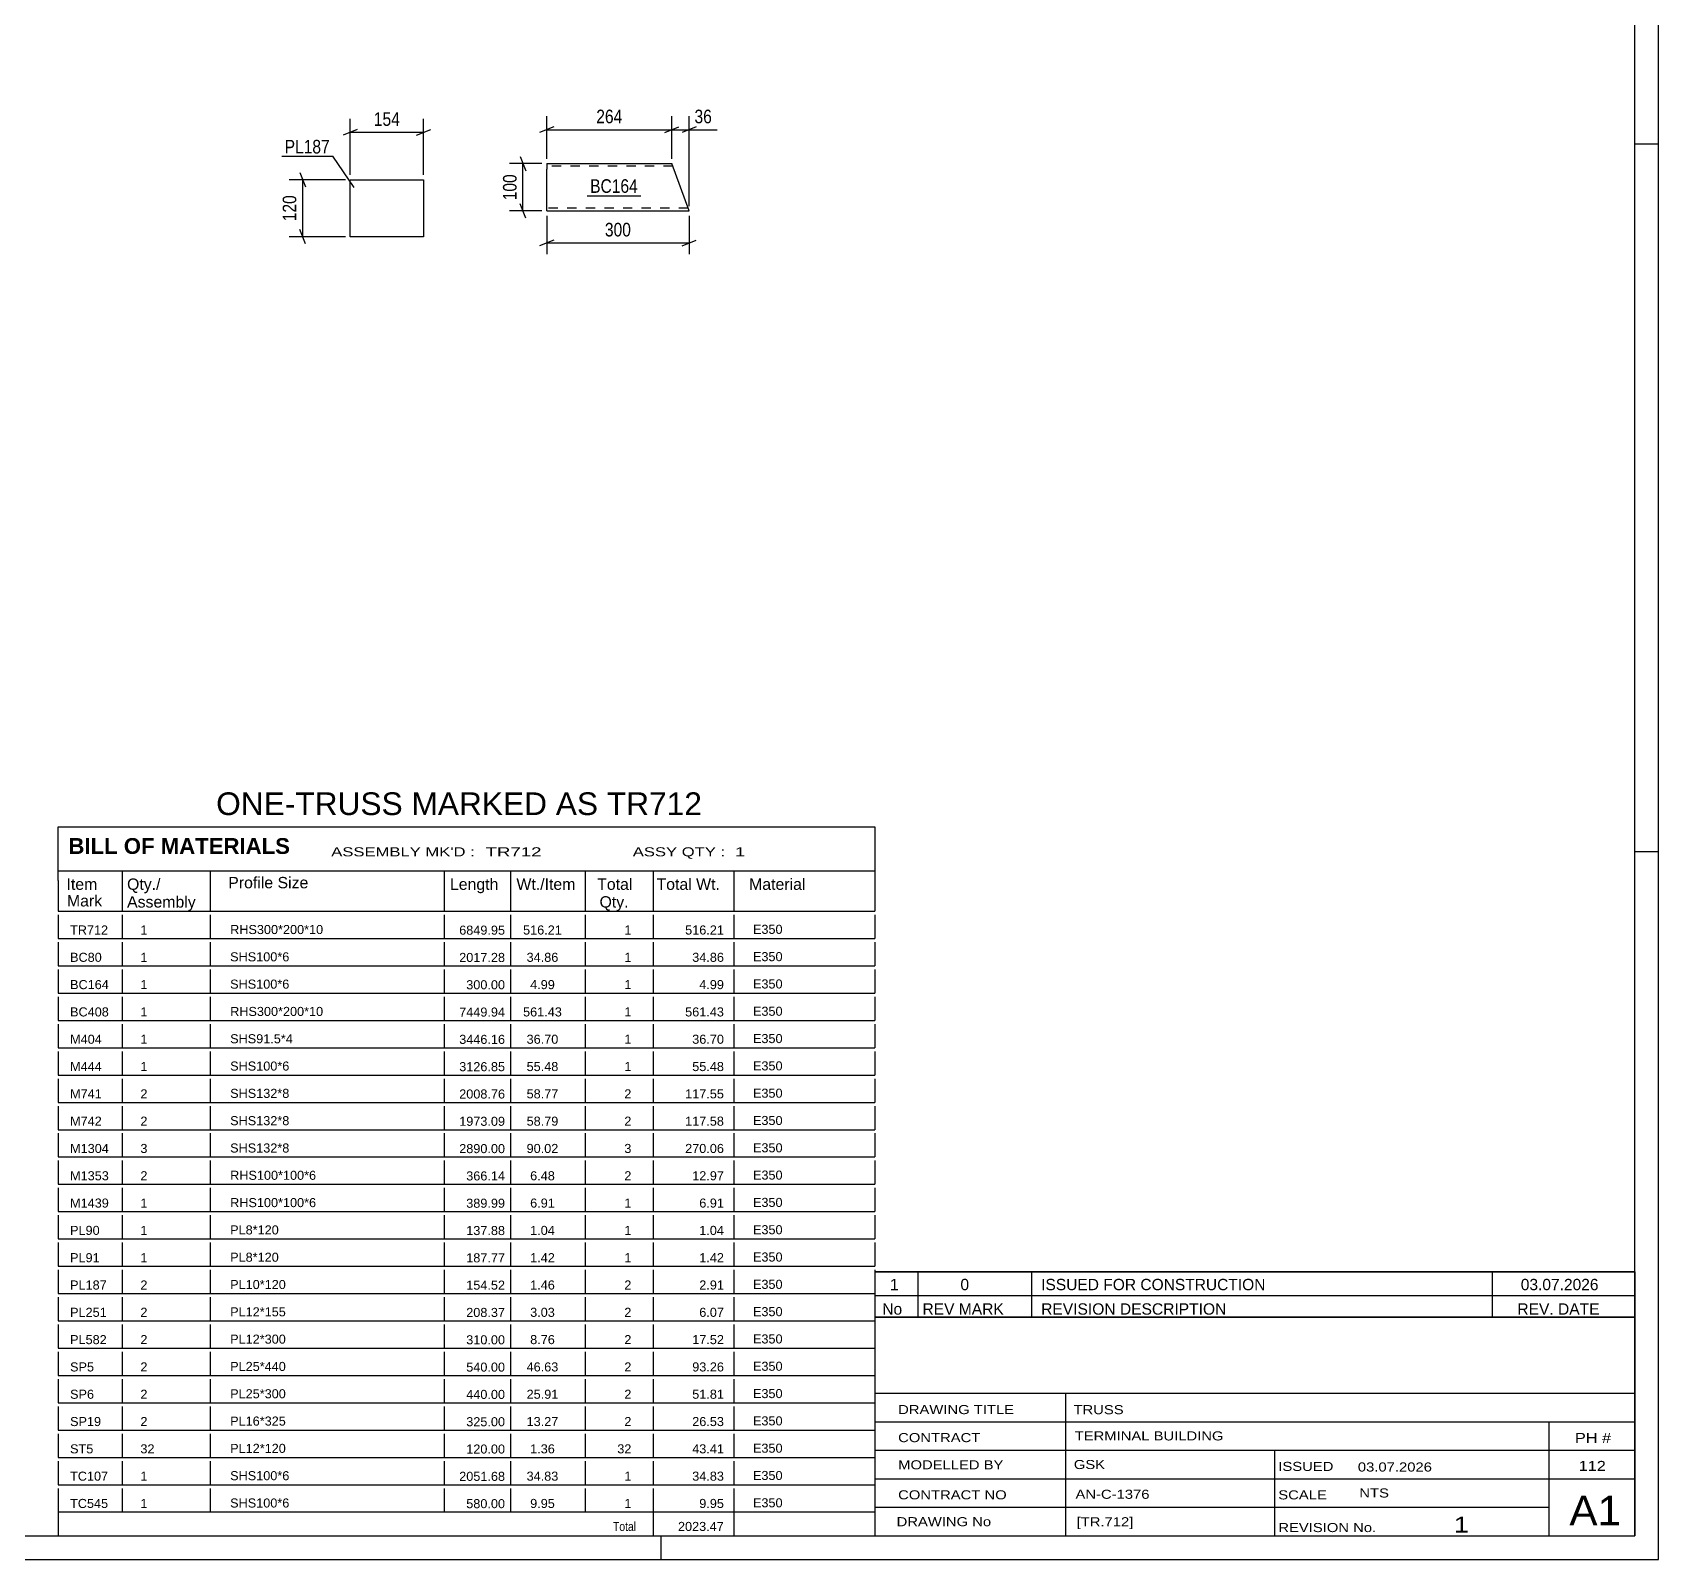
# Model space of a CAD drawing. Header units: millimetres. Extents: x 0 to 841, y 0 to 594.
# Drawn here: x 498.6 to 841, y 0 to 321.5 of the extents above; entities that cross this region are included whole.
import ezdxf

# ---------------------------------------------------------------- set-up
doc = ezdxf.new("R2010")
doc.units = ezdxf.units.MM
doc.linetypes.add('DXK_LINE_DOT2', pattern=[3.9198, 1.9599, -1.9599])
doc.styles.add('Arial', font='ARIAL.TTF', dxfattribs={"height": 0.2})
doc.styles.add('Arial Bold', font='ARIALBD.TTF', dxfattribs={"height": 0.2})
doc.styles.add('Arial Narrow', font='ARIALN.TTF', dxfattribs={"height": 0.2})

# ---------------------------------------------------------------- blocks, each defined once
blk = doc.blocks.new('Unknown-761548639-1132')
at = {"color": 5, "linetype": 'Continuous'}
for p, q in [((841, 0), (841, 594)), ((836, 5), (836, 589)), ((841, 298), (836, 298)), ((841, 149), (836, 149)), ((5, 5), (836, 5)), ((631, 0), (631, 5)), ((0, 0), (841, 0))]:
    blk.add_line(p, q, dxfattribs=at)
blk = doc.blocks.new('Unknown-761548639-24014')
at = {"color": 7, "linetype": 'Continuous'}
for p, q in [((504, 154.25), (676, 154.25)), ((504, 143), (504, 154.25)), ((676, 154.25), (676, 143)), ((504, 145), (676, 145)), ((517.5, 145), (517.5, 136.5)), ((536, 145), (536, 136.5)), ((585.28, 145), (585.28, 136.5)), ((599.28, 145), (599.28, 136.5)), ((615, 145), (615, 136.5)), ((629.28, 145), (629.28, 136.5)), ((646.28, 145), (646.28, 136.5)), ((504, 143), (504, 138)), ((676, 143), (676, 136.5)), ((504, 138), (504, 136.5)), ((504, 136.5), (676, 136.5)), ((504, 135.73), (504, 130.75)), ((517.5, 135.73), (517.5, 130.75)), ((536, 135.73), (536, 130.75)), ((585.28, 135.73), (585.28, 130.75)), ((599.28, 135.73), (599.28, 130.75)), ((615, 135.73), (615, 130.75)), ((629.28, 135.73), (629.28, 130.75)), ((646.28, 135.73), (646.28, 130.75)), ((676, 135.73), (676, 130.75)), ((504, 130.75), (676, 130.75)), ((504, 129.98), (504, 125)), ((517.5, 129.98), (517.5, 125)), ((536, 129.98), (536, 125)), ((585.28, 129.98), (585.28, 125)), ((599.28, 129.98), (599.28, 125)), ((615, 129.98), (615, 125)), ((629.28, 129.98), (629.28, 125)), ((646.28, 129.98), (646.28, 125)), ((676, 129.98), (676, 125)), ((504, 125), (676, 125)), ((504, 124.23), (504, 119.25)), ((517.5, 124.23), (517.5, 119.25)), ((536, 124.23), (536, 119.25)), ((585.28, 124.23), (585.28, 119.25)), ((599.28, 124.23), (599.28, 119.25)), ((615, 124.23), (615, 119.25)), ((629.28, 124.23), (629.28, 119.25)), ((646.28, 124.23), (646.28, 119.25)), ((676, 124.23), (676, 119.25)), ((504, 119.25), (676, 119.25)), ((504, 118.48), (504, 113.5)), ((517.5, 118.48), (517.5, 113.5)), ((536, 118.48), (536, 113.5)), ((585.28, 118.48), (585.28, 113.5)), ((599.28, 118.48), (599.28, 113.5)), ((615, 118.48), (615, 113.5)), ((629.28, 118.48), (629.28, 113.5)), ((646.28, 118.48), (646.28, 113.5)), ((676, 118.48), (676, 113.5)), ((504, 113.5), (676, 113.5)), ((504, 112.73), (504, 107.75)), ((517.5, 112.73), (517.5, 107.75)), ((536, 112.73), (536, 107.75)), ((585.28, 112.73), (585.28, 107.75)), ((599.28, 112.73), (599.28, 107.75)), ((615, 112.73), (615, 107.75)), ((629.28, 112.73), (629.28, 107.75)), ((646.28, 112.73), (646.28, 107.75)), ((676, 112.73), (676, 107.75)), ((504, 107.75), (676, 107.75)), ((504, 106.98), (504, 102)), ((517.5, 106.98), (517.5, 102)), ((536, 106.98), (536, 102)), ((585.28, 106.98), (585.28, 102)), ((599.28, 106.98), (599.28, 102)), ((615, 106.98), (615, 102)), ((629.28, 106.98), (629.28, 102)), ((646.28, 106.98), (646.28, 102)), ((676, 106.98), (676, 102)), ((504, 102), (676, 102)), ((504, 101.23), (504, 96.25)), ((517.5, 101.23), (517.5, 96.25)), ((536, 101.23), (536, 96.25)), ((585.28, 101.23), (585.28, 96.25)), ((599.28, 101.23), (599.28, 96.25)), ((615, 101.23), (615, 96.25)), ((629.28, 101.23), (629.28, 96.25)), ((646.28, 101.23), (646.28, 96.25)), ((676, 101.23), (676, 96.25)), ((504, 96.25), (676, 96.25)), ((504, 95.48), (504, 90.5)), ((517.5, 95.48), (517.5, 90.5)), ((536, 95.48), (536, 90.5)), ((585.28, 95.48), (585.28, 90.5)), ((599.28, 95.48), (599.28, 90.5)), ((615, 95.48), (615, 90.5)), ((629.28, 95.48), (629.28, 90.5)), ((646.28, 95.48), (646.28, 90.5)), ((676, 95.48), (676, 90.5)), ((504, 90.5), (676, 90.5)), ((504, 89.73), (504, 84.75)), ((517.5, 89.73), (517.5, 84.75)), ((536, 89.73), (536, 84.75)), ((585.28, 89.73), (585.28, 84.75)), ((599.28, 89.73), (599.28, 84.75)), ((615, 89.73), (615, 84.75)), ((629.28, 89.73), (629.28, 84.75)), ((646.28, 89.73), (646.28, 84.75)), ((676, 89.73), (676, 84.75)), ((504, 84.75), (676, 84.75)), ((504, 83.98), (504, 79)), ((517.5, 83.98), (517.5, 79)), ((536, 83.98), (536, 79)), ((585.28, 83.98), (585.28, 79)), ((599.28, 83.98), (599.28, 79)), ((615, 83.98), (615, 79)), ((629.28, 83.98), (629.28, 79)), ((646.28, 83.98), (646.28, 79)), ((676, 83.98), (676, 79)), ((504, 79), (676, 79)), ((504, 78.23), (504, 73.25)), ((517.5, 78.23), (517.5, 73.25)), ((536, 78.23), (536, 73.25)), ((585.28, 78.23), (585.28, 73.25)), ((599.28, 78.23), (599.28, 73.25)), ((615, 78.23), (615, 73.25)), ((629.28, 78.23), (629.28, 73.25)), ((646.28, 78.23), (646.28, 73.25)), ((676, 78.23), (676, 73.25)), ((504, 73.25), (676, 73.25)), ((504, 72.48), (504, 67.5)), ((517.5, 72.48), (517.5, 67.5)), ((536, 72.48), (536, 67.5)), ((585.28, 72.48), (585.28, 67.5)), ((599.28, 72.48), (599.28, 67.5)), ((615, 72.48), (615, 67.5)), ((629.28, 72.48), (629.28, 67.5)), ((646.28, 72.48), (646.28, 67.5)), ((676, 72.48), (676, 67.5)), ((504, 67.5), (676, 67.5)), ((504, 66.73), (504, 61.75)), ((517.5, 66.73), (517.5, 61.75)), ((536, 66.73), (536, 61.75)), ((585.28, 66.73), (585.28, 61.75)), ((599.28, 66.73), (599.28, 61.75)), ((615, 66.73), (615, 61.75)), ((629.28, 66.73), (629.28, 61.75)), ((646.28, 66.73), (646.28, 61.75)), ((676, 66.73), (676, 61.75)), ((504, 61.75), (676, 61.75)), ((504, 60.98), (504, 56)), ((517.5, 60.98), (517.5, 56)), ((536, 60.98), (536, 56)), ((585.28, 60.98), (585.28, 56)), ((599.28, 60.98), (599.28, 56)), ((615, 60.98), (615, 56)), ((629.28, 60.98), (629.28, 56)), ((646.28, 60.98), (646.28, 56)), ((676, 60.98), (676, 56)), ((504, 56), (676, 56)), ((504, 55.23), (504, 50.25)), ((517.5, 55.23), (517.5, 50.25)), ((536, 55.23), (536, 50.25)), ((585.28, 55.23), (585.28, 50.25)), ((599.28, 55.23), (599.28, 50.25)), ((615, 55.23), (615, 50.25)), ((629.28, 55.23), (629.28, 50.25)), ((646.28, 55.23), (646.28, 50.25)), ((676, 55.23), (676, 50.25)), ((504, 50.25), (676, 50.25)), ((504, 49.48), (504, 44.5)), ((517.5, 49.48), (517.5, 44.5)), ((536, 49.48), (536, 44.5)), ((585.28, 49.48), (585.28, 44.5)), ((599.28, 49.48), (599.28, 44.5)), ((615, 49.48), (615, 44.5)), ((629.28, 49.48), (629.28, 44.5)), ((646.28, 49.48), (646.28, 44.5)), ((676, 49.48), (676, 44.5)), ((504, 44.5), (676, 44.5)), ((504, 43.73), (504, 38.75)), ((517.5, 43.73), (517.5, 38.75)), ((536, 43.73), (536, 38.75)), ((585.28, 43.73), (585.28, 38.75)), ((599.28, 43.73), (599.28, 38.75)), ((615, 43.73), (615, 38.75)), ((629.28, 43.73), (629.28, 38.75)), ((646.28, 43.73), (646.28, 38.75)), ((676, 43.73), (676, 38.75)), ((504, 38.75), (676, 38.75)), ((504, 37.98), (504, 33)), ((517.5, 37.98), (517.5, 33)), ((536, 37.98), (536, 33)), ((585.28, 37.98), (585.28, 33)), ((599.28, 37.98), (599.28, 33)), ((615, 37.98), (615, 33)), ((629.28, 37.98), (629.28, 33)), ((646.28, 37.98), (646.28, 33)), ((676, 37.98), (676, 33)), ((504, 33), (676, 33)), ((504, 32.23), (504, 27.25)), ((517.5, 32.23), (517.5, 27.25)), ((536, 32.23), (536, 27.25)), ((585.28, 32.23), (585.28, 27.25)), ((599.28, 32.23), (599.28, 27.25)), ((615, 32.23), (615, 27.25)), ((629.28, 32.23), (629.28, 27.25)), ((646.28, 32.23), (646.28, 27.25)), ((676, 32.23), (676, 27.25)), ((504, 27.25), (676, 27.25)), ((504, 26.48), (504, 21.5)), ((517.5, 26.48), (517.5, 21.5)), ((536, 26.48), (536, 21.5)), ((585.28, 26.48), (585.28, 21.5)), ((599.28, 26.48), (599.28, 21.5)), ((615, 26.48), (615, 21.5)), ((629.28, 26.48), (629.28, 21.5)), ((646.28, 26.48), (646.28, 21.5)), ((676, 26.48), (676, 21.5)), ((504, 21.5), (676, 21.5)), ((504, 20.73), (504, 15.75)), ((517.5, 20.73), (517.5, 15.75)), ((536, 20.73), (536, 15.75)), ((585.28, 20.73), (585.28, 15.75)), ((599.28, 20.73), (599.28, 15.75)), ((615, 20.73), (615, 15.75)), ((629.28, 20.73), (629.28, 15.75)), ((646.28, 20.73), (646.28, 15.75)), ((676, 20.73), (676, 15.75)), ((504, 15.75), (676, 15.75)), ((504, 14.98), (504, 10)), ((517.5, 14.98), (517.5, 10)), ((536, 14.98), (536, 10)), ((585.28, 14.98), (585.28, 10)), ((599.28, 14.98), (599.28, 10)), ((615, 14.98), (615, 10)), ((629.28, 14.98), (629.28, 10)), ((646.28, 14.98), (646.28, 10)), ((676, 14.98), (676, 10)), ((504, 10), (676, 10)), ((504, 10), (676, 10)), ((504, 10), (504, 5)), ((629.28, 10), (629.28, 5)), ((646.28, 10), (646.28, 5)), ((676, 10), (676, 5)), ((504, 5), (676, 5))]:
    blk.add_line(p, q, dxfattribs=at)
at = {"color": 7}
for s, height, style, p in [('BILL OF MATERIALS', 3.3405, 'Arial Bold', (506.15, 148.56)), ('Profile Size', 2.3877, 'Arial', (539.81, 141.33)), ('Mark', 2.388, 'Arial', (505.84, 137.5))]:
    blk.add_text(s, height=height, dxfattribs=dict(at, style=style)).set_placement(p)
at = {"color": 7, "linetype": 'Continuous', "style": 'Arial Narrow'}
for s, height, width, p in [("ASSEMBLY MK'D :", 1.9089, 1.6, (561.5, 148.05)), ('TR712', 1.909, 1.794707, (594, 148.05)), ('ASSY QTY :', 1.909, 1.6, (625, 148.05)), ('1', 1.91, 1.794707, (646.5, 148.05))]:
    blk.add_text(s, height=height, dxfattribs=dict(at, width=width)).set_placement(p)
at = {"color": 7, "linetype": 'Continuous'}
for s, height, style, p in [('Item', 2.388, 'Arial', (505.75, 141)), ('Qty./', 2.388, 'Arial', (518.5, 141)), ('Length', 2.388, 'Arial', (586.5, 141)), ('Wt./Item', 2.388, 'Arial', (600.5, 141)), ('Total', 2.388, 'Arial', (617.5, 141)), ('Total Wt.', 2.388, 'Arial', (630, 141)), ('Material', 2.388, 'Arial', (649.5, 141)), ('Assembly', 2.388, 'Arial', (518.5, 137.27)), ('Qty.', 2.388, 'Arial', (618, 137.27)), ('RHS300*200*10', 1.9102, 'Arial', (540.21, 131.69)), ('E350', 1.91, 'Arial', (650.31, 131.73)), ('TR712', 1.91, 'Arial', (506.5, 131.59)), ('1', 1.91, 'Arial', (521.31, 131.59)), ('6849.95', 1.91, 'Arial', (588.45, 131.56)), ('516.21', 1.91, 'Arial', (601.9, 131.59)), ('1', 1.91, 'Arial', (623.22, 131.59)), ('516.21', 1.91, 'Arial', (636.03, 131.59)), ('BC80', 1.91, 'Arial', (506.5, 125.84)), ('1', 1.91, 'Arial', (521.31, 125.84)), ('SHS100*6', 1.91, 'Arial', (540.21, 125.94)), ('2017.28', 1.91, 'Arial', (588.45, 125.81)), ('34.86', 1.91, 'Arial', (602.64, 125.84)), ('1', 1.91, 'Arial', (623.22, 125.84)), ('34.86', 1.91, 'Arial', (637.52, 125.84)), ('E350', 1.91, 'Arial', (650.31, 125.98)), ('BC164', 1.91, 'Arial', (506.5, 120.09)), ('1', 1.91, 'Arial', (521.31, 120.09)), ('SHS100*6', 1.91, 'Arial', (540.21, 120.19)), ('300.00', 1.91, 'Arial', (589.93, 120.06)), ('4.99', 1.91, 'Arial', (603.39, 120.09)), ('1', 1.91, 'Arial', (623.22, 120.09)), ('4.99', 1.91, 'Arial', (639, 120.09)), ('E350', 1.91, 'Arial', (650.31, 120.23)), ('E350', 1.91, 'Arial', (650.31, 114.48)), ('BC408', 1.91, 'Arial', (506.5, 114.34)), ('1', 1.91, 'Arial', (521.31, 114.34)), ('RHS300*200*10', 1.9102, 'Arial', (540.21, 114.44)), ('7449.94', 1.91, 'Arial', (588.45, 114.31)), ('561.43', 1.91, 'Arial', (601.9, 114.34)), ('1', 1.91, 'Arial', (623.22, 114.34)), ('561.43', 1.91, 'Arial', (636.03, 114.34)), ('M404', 1.91, 'Arial', (506.5, 108.59)), ('1', 1.91, 'Arial', (521.31, 108.59)), ('SHS91.5*4', 1.91, 'Arial', (540.21, 108.69)), ('3446.16', 1.91, 'Arial', (588.45, 108.56)), ('36.70', 1.91, 'Arial', (602.64, 108.59)), ('1', 1.91, 'Arial', (623.22, 108.59)), ('36.70', 1.91, 'Arial', (637.52, 108.59)), ('E350', 1.91, 'Arial', (650.31, 108.73)), ('M444', 1.91, 'Arial', (506.5, 102.84)), ('1', 1.91, 'Arial', (521.31, 102.84)), ('SHS100*6', 1.91, 'Arial', (540.21, 102.94)), ('3126.85', 1.91, 'Arial', (588.45, 102.81)), ('55.48', 1.91, 'Arial', (602.64, 102.84)), ('1', 1.91, 'Arial', (623.22, 102.84)), ('55.48', 1.91, 'Arial', (637.52, 102.84)), ('E350', 1.91, 'Arial', (650.31, 102.98)), ('M741', 1.91, 'Arial', (506.5, 97.09)), ('2', 1.91, 'Arial', (521.31, 97.09)), ('SHS132*8', 1.91, 'Arial', (540.21, 97.19)), ('2008.76', 1.91, 'Arial', (588.45, 97.06)), ('58.77', 1.91, 'Arial', (602.64, 97.09)), ('2', 1.91, 'Arial', (623.22, 97.09)), ('117.55', 1.91, 'Arial', (636.03, 97.09)), ('E350', 1.91, 'Arial', (650.31, 97.23)), ('M742', 1.91, 'Arial', (506.5, 91.34)), ('2', 1.91, 'Arial', (521.31, 91.34)), ('SHS132*8', 1.91, 'Arial', (540.21, 91.44)), ('1973.09', 1.91, 'Arial', (588.45, 91.31)), ('58.79', 1.91, 'Arial', (602.64, 91.34)), ('2', 1.91, 'Arial', (623.22, 91.34)), ('117.58', 1.91, 'Arial', (636.03, 91.34)), ('E350', 1.91, 'Arial', (650.31, 91.48)), ('M1304', 1.91, 'Arial', (506.5, 85.59)), ('3', 1.91, 'Arial', (521.31, 85.59)), ('SHS132*8', 1.91, 'Arial', (540.21, 85.69)), ('2890.00', 1.91, 'Arial', (588.45, 85.56)), ('90.02', 1.91, 'Arial', (602.64, 85.59)), ('3', 1.91, 'Arial', (623.22, 85.59)), ('270.06', 1.91, 'Arial', (636.03, 85.59)), ('E350', 1.91, 'Arial', (650.31, 85.73)), ('M1353', 1.91, 'Arial', (506.5, 79.84)), ('2', 1.91, 'Arial', (521.31, 79.84)), ('RHS100*100*6', 1.9102, 'Arial', (540.21, 79.94)), ('366.14', 1.91, 'Arial', (589.93, 79.81)), ('6.48', 1.91, 'Arial', (603.39, 79.84)), ('2', 1.91, 'Arial', (623.22, 79.84)), ('12.97', 1.91, 'Arial', (637.52, 79.84)), ('E350', 1.91, 'Arial', (650.31, 79.98)), ('M1439', 1.91, 'Arial', (506.5, 74.09)), ('1', 1.91, 'Arial', (521.31, 74.09)), ('RHS100*100*6', 1.9102, 'Arial', (540.21, 74.19)), ('389.99', 1.91, 'Arial', (589.93, 74.06)), ('6.91', 1.91, 'Arial', (603.39, 74.09)), ('1', 1.91, 'Arial', (623.22, 74.09)), ('6.91', 1.91, 'Arial', (639, 74.09)), ('E350', 1.91, 'Arial', (650.31, 74.23)), ('PL90', 1.91, 'Arial', (506.5, 68.34)), ('1', 1.91, 'Arial', (521.31, 68.34)), ('PL8*120', 1.91, 'Arial', (540.21, 68.44)), ('137.88', 1.91, 'Arial', (589.93, 68.31)), ('1.04', 1.91, 'Arial', (603.39, 68.34)), ('1', 1.91, 'Arial', (623.22, 68.34)), ('1.04', 1.91, 'Arial', (639, 68.34)), ('E350', 1.91, 'Arial', (650.31, 68.48)), ('PL91', 1.91, 'Arial', (506.5, 62.59)), ('1', 1.91, 'Arial', (521.31, 62.59)), ('PL8*120', 1.91, 'Arial', (540.21, 62.69)), ('187.77', 1.91, 'Arial', (589.93, 62.56)), ('1.42', 1.91, 'Arial', (603.39, 62.59)), ('1', 1.91, 'Arial', (623.22, 62.59)), ('1.42', 1.91, 'Arial', (639, 62.59)), ('E350', 1.91, 'Arial', (650.31, 62.73)), ('PL187', 1.91, 'Arial', (506.5, 56.84)), ('2', 1.91, 'Arial', (521.31, 56.84)), ('PL10*120', 1.91, 'Arial', (540.21, 56.94)), ('154.52', 1.91, 'Arial', (589.93, 56.81)), ('1.46', 1.91, 'Arial', (603.39, 56.84)), ('2', 1.91, 'Arial', (623.22, 56.84)), ('2.91', 1.91, 'Arial', (639, 56.84)), ('E350', 1.91, 'Arial', (650.31, 56.98)), ('PL251', 1.91, 'Arial', (506.5, 51.09)), ('2', 1.91, 'Arial', (521.31, 51.09)), ('PL12*155', 1.91, 'Arial', (540.21, 51.19)), ('208.37', 1.91, 'Arial', (589.93, 51.06)), ('3.03', 1.91, 'Arial', (603.39, 51.09)), ('2', 1.91, 'Arial', (623.22, 51.09)), ('6.07', 1.91, 'Arial', (639, 51.09)), ('E350', 1.91, 'Arial', (650.31, 51.23)), ('PL582', 1.91, 'Arial', (506.5, 45.34)), ('2', 1.91, 'Arial', (521.31, 45.34)), ('PL12*300', 1.91, 'Arial', (540.21, 45.44)), ('310.00', 1.91, 'Arial', (589.93, 45.3)), ('8.76', 1.91, 'Arial', (603.39, 45.34)), ('2', 1.91, 'Arial', (623.22, 45.34)), ('17.52', 1.91, 'Arial', (637.52, 45.34)), ('E350', 1.91, 'Arial', (650.31, 45.48)), ('SP5', 1.91, 'Arial', (506.5, 39.59)), ('2', 1.91, 'Arial', (521.31, 39.59)), ('PL25*440', 1.91, 'Arial', (540.21, 39.69)), ('540.00', 1.91, 'Arial', (589.93, 39.55)), ('46.63', 1.91, 'Arial', (602.64, 39.59)), ('2', 1.91, 'Arial', (623.22, 39.59)), ('93.26', 1.91, 'Arial', (637.52, 39.59)), ('E350', 1.91, 'Arial', (650.31, 39.73)), ('SP6', 1.91, 'Arial', (506.5, 33.84)), ('2', 1.91, 'Arial', (521.31, 33.84)), ('PL25*300', 1.91, 'Arial', (540.21, 33.94)), ('440.00', 1.91, 'Arial', (589.93, 33.8)), ('25.91', 1.91, 'Arial', (602.64, 33.84)), ('2', 1.91, 'Arial', (623.22, 33.84)), ('51.81', 1.91, 'Arial', (637.52, 33.84)), ('E350', 1.91, 'Arial', (650.31, 33.98)), ('SP19', 1.91, 'Arial', (506.5, 28.09)), ('2', 1.91, 'Arial', (521.31, 28.09)), ('PL16*325', 1.91, 'Arial', (540.21, 28.19)), ('325.00', 1.91, 'Arial', (589.93, 28.05)), ('13.27', 1.91, 'Arial', (602.64, 28.09)), ('2', 1.91, 'Arial', (623.22, 28.09)), ('26.53', 1.91, 'Arial', (637.52, 28.09)), ('E350', 1.91, 'Arial', (650.31, 28.23)), ('ST5', 1.91, 'Arial', (506.5, 22.34)), ('32', 1.91, 'Arial', (521.31, 22.34)), ('PL12*120', 1.91, 'Arial', (540.21, 22.44)), ('120.00', 1.91, 'Arial', (589.93, 22.3)), ('1.36', 1.91, 'Arial', (603.39, 22.34)), ('32', 1.91, 'Arial', (621.74, 22.34)), ('43.41', 1.91, 'Arial', (637.52, 22.34)), ('E350', 1.91, 'Arial', (650.31, 22.48)), ('TC107', 1.91, 'Arial', (506.5, 16.59)), ('1', 1.91, 'Arial', (521.31, 16.59)), ('SHS100*6', 1.91, 'Arial', (540.21, 16.69)), ('2051.68', 1.91, 'Arial', (588.45, 16.55)), ('34.83', 1.91, 'Arial', (602.64, 16.59)), ('1', 1.91, 'Arial', (623.22, 16.59)), ('34.83', 1.91, 'Arial', (637.52, 16.59)), ('E350', 1.91, 'Arial', (650.31, 16.73)), ('TC545', 1.91, 'Arial', (506.5, 10.84)), ('1', 1.91, 'Arial', (521.31, 10.84)), ('SHS100*6', 1.91, 'Arial', (540.21, 10.94)), ('580.00', 1.91, 'Arial', (589.93, 10.8)), ('9.95', 1.91, 'Arial', (603.39, 10.84)), ('1', 1.91, 'Arial', (623.22, 10.84)), ('9.95', 1.91, 'Arial', (639, 10.84)), ('E350', 1.91, 'Arial', (650.31, 10.98)), ('Total', 1.909, 'Arial Narrow', (620.83, 6)), ('2023.47', 1.91, 'Arial', (634.52, 6))]:
    blk.add_text(s, height=height, dxfattribs=dict(at, style=style)).set_placement(p)
blk = doc.blocks.new('Unknown-761548639-24015')
at = {"color": 2, "linetype": 'Continuous'}
blk.add_line((530, 154.25), (647.5, 154.25), dxfattribs=at)
at = {"color": 7, "style": 'Arial'}
blk.add_text('ONE-TRUSS MARKED AS TR712', height=4.7754, dxfattribs=at).set_placement((537.26, 156.75))
blk = doc.blocks.new('Unknown-761548639-24016')
at = {"color": 7, "linetype": 'Continuous'}
for p, q in [((676, 51.05), (676, 5)), ((676, 51.05), (836, 51.05)), ((836, 51), (836, 5)), ((676, 35), (836, 35)), ((716.14, 35), (716.14, 5)), ((676, 29), (836, 29)), ((818, 5.05), (818, 29.05)), ((676, 23), (836, 23)), ((760.14, 23), (760.14, 5)), ((676, 17), (836, 17)), ((676, 11), (818, 11)), ((676, 5), (836, 5))]:
    blk.add_line(p, q, dxfattribs=at)
at = {"color": 7, "style": 'Arial Narrow'}
for s, height, width, p in [('DRAWING TITLE', 1.9089, 1.425378, (680.88, 30.61)), ('TRUSS', 1.909, 1.425378, (717.81, 30.59)), ('CONTRACT', 1.909, 1.425378, (680.88, 24.71)), ('TERMINAL BUILDING', 1.9089, 1.425378, (718.06, 25.07)), ('MODELLED BY', 1.9089, 1.425378, (680.88, 18.98)), ('GSK', 1.909, 1.425378, (717.88, 19.04)), ('ISSUED', 1.909, 1.425378, (760.94, 18.64)), ('03.07.2026', 1.909, 1.425378, (777.69, 18.52)), ('CONTRACT NO', 1.9089, 1.425378, (680.88, 12.66)), ('AN-C-1376', 1.909, 1.425378, (718.23, 12.78)), ('SCALE', 1.909, 1.425378, (760.94, 12.65)), ('A1', 6.204, 1.25, (822.24, 7.2)), ('DRAWING No', 1.909, 1.425378, (680.56, 7)), ('[TR.712]', 1.909, 1.425378, (718.46, 6.99)), ('REVISION No.', 1.9089, 1.425378, (760.94, 5.77)), ('1', 3.34, 1.5, (797.91, 5.68))]:
    blk.add_text(s, height=height, dxfattribs=dict(at, width=width)).set_placement(p)
at = {"color": 7, "linetype": 'Continuous', "style": 'Arial Narrow'}
for s, height, width, p in [('PH #', 2.1, 1.42538, (823.4, 24.55)), ('112', 2.1, 1.42538, (824.19, 18.65)), ('NTS', 1.909, 1.425378, (778, 13.05))]:
    blk.add_text(s, height=height, dxfattribs=dict(at, width=width)).set_placement(p)
blk = doc.blocks.new('Unknown-761548639-24017')
at = {"color": 7, "linetype": 'Continuous'}
for p, q in [((676, 60.55), (836, 60.55)), ((836, 60.55), (676, 60.55)), ((676, 60.55), (676, 55.55)), ((685, 60.55), (685, 55.55)), ((709, 60.55), (709, 55.55)), ((806, 60.55), (806, 55.55)), ((836, 60.55), (836, 55.55)), ((676, 55.55), (836, 55.55)), ((676, 55.55), (676, 51.05)), ((676, 55.55), (836, 55.55)), ((685, 55.55), (685, 51.05)), ((709, 55.55), (709, 51.05)), ((806, 55.55), (806, 51.05)), ((836, 55.55), (836, 51.05)), ((836, 51.05), (676, 51.05))]:
    blk.add_line(p, q, dxfattribs=at)
at = {"color": 7, "linetype": 'Continuous', "style": 'Arial Narrow'}
for s, height, width, p in [('1', 2.39, 1.196471, (679.16, 56.7)), ('0', 2.39, 1.196471, (694, 56.7)), ('ISSUED FOR CONSTRUCTION', 2.3861, 1.196471, (711, 56.7)), ('03.07.2026', 2.386, 1.196471, (812, 56.7)), ('No', 2.386, 1.2, (677.54, 51.55)), ('REV MARK', 2.386, 1.2, (686, 51.55)), ('REVISION DESCRIPTION', 2.3861, 1.2, (711, 51.55)), ('REV. DATE', 2.386, 1.2, (811.28, 51.55))]:
    blk.add_text(s, height=height, dxfattribs=dict(at, width=width)).set_placement(p)
blk = doc.blocks.new('Part-761548639-22868 - 22867')
at = {"color": 2, "linetype": 'Continuous'}
for p, q in [((606.87, 293.95), (606.87, 292.75)), ((606.87, 293.95), (633.23, 293.95)), ((606.87, 285.15), (606.87, 292.75)), ((636.87, 283.95), (633.23, 293.95)), ((606.87, 284.04), (606.87, 285.15)), ((606.87, 283.95), (606.87, 284.04)), ((606.87, 283.95), (636.87, 283.95))]:
    blk.add_line(p, q, dxfattribs=at)
at = {"color": 7, "linetype": 'DXK_LINE_DOT2'}
for p, q in [((606.87, 293.95), (606.87, 293.86)), ((606.87, 293.86), (606.87, 293.6)), ((633.45, 293.35), (606.87, 293.35)), ((606.87, 284.3), (606.87, 285.15)), ((636.66, 284.55), (606.87, 284.55))]:
    blk.add_line(p, q, dxfattribs=at)
blk = doc.blocks.new('Part-761548639-13825 - 13824')
at = {"color": 2, "linetype": 'Continuous'}
for p, q in [((565.49, 278.52), (565.49, 290.52)), ((565.49, 290.52), (580.94, 290.52)), ((580.94, 290.52), (580.94, 278.52)), ((580.94, 278.52), (565.49, 278.52))]:
    blk.add_line(p, q, dxfattribs=at)
blk = doc.blocks.new('StraightDimension-761548639-22874 - 22867')
at = {"color": 7, "linetype": 'Continuous'}
for p, q in [((631.73, 300.46), (634.73, 301.66)), ((633.23, 294.95), (633.23, 303.91)), ((638.37, 301.66), (635.37, 300.46)), ((636.87, 284.95), (636.87, 303.91)), ((633.23, 301.06), (636.87, 301.06))]:
    blk.add_line(p, q, dxfattribs=at)
at = {"color": 0}
blk.add_wipeout([(642.26, 301.81), (642.26, 306.01), (637.4, 306.01), (637.4, 301.81)], dxfattribs=at)
at = {"color": 7, "linetype": 'Continuous'}
blk.add_line((636.87, 301.06), (642.78, 301.06), dxfattribs=at)
blk.add_line((636.87, 301.06), (642.78, 301.06), dxfattribs=at)
at = {"color": 3, "style": 'Arial Narrow'}
blk.add_text('36', height=2.863, dxfattribs=at).set_placement((638, 302.41))
blk = doc.blocks.new('StraightDimension-761548639-22875 - 22867')
at = {"color": 7, "linetype": 'Continuous'}
for p, q in [((608.37, 301.66), (605.37, 300.46)), ((606.87, 294.91), (606.87, 303.91)), ((631.73, 300.46), (634.73, 301.66)), ((633.23, 294.95), (633.23, 303.91)), ((606.87, 301.06), (633.23, 301.06))]:
    blk.add_line(p, q, dxfattribs=at)
at = {"color": 0}
blk.add_wipeout([(623.4, 301.81), (623.4, 306.01), (616.71, 306.01), (616.71, 301.81)], dxfattribs=at)
at = {"color": 3, "style": 'Arial Narrow'}
blk.add_text('264', height=2.863, dxfattribs=at).set_placement((617.31, 302.41))
blk = doc.blocks.new('StraightDimension-761548639-22928 - 22867')
at = {"color": 7, "linetype": 'Continuous'}
for p, q in [((606.87, 282.95), (606.87, 274.83)), ((636.87, 282.95), (636.87, 274.83)), ((608.37, 277.83), (605.37, 276.63)), ((635.37, 276.63), (638.37, 277.83)), ((606.87, 277.23), (636.87, 277.23))]:
    blk.add_line(p, q, dxfattribs=at)
at = {"color": 0}
blk.add_wipeout([(625.22, 277.98), (625.22, 282.18), (618.53, 282.18), (618.53, 277.98)], dxfattribs=at)
at = {"color": 3, "style": 'Arial Narrow'}
blk.add_text('300', height=2.863, dxfattribs=at).set_placement((619.13, 278.58))
blk = doc.blocks.new('StraightDimension-761548639-22920 - 22867')
at = {"color": 7, "linetype": 'Continuous'}
for p, q in [((601.28, 295.41), (602.48, 292.41)), ((605.87, 293.91), (599.03, 293.91)), ((601.88, 283.95), (601.88, 293.91)), ((602.48, 282.45), (601.28, 285.45)), ((605.87, 283.95), (599.03, 283.95))]:
    blk.add_line(p, q, dxfattribs=at)
at = {"color": 0}
blk.add_wipeout([(601.13, 292.27), (596.93, 292.27), (596.93, 285.59), (601.13, 285.59)], dxfattribs=at)
at = {"color": 3, "style": 'Arial Narrow'}
blk.add_text('100', height=2.863, rotation=90.0002, dxfattribs=at).set_placement((600.53, 286.19))
blk = doc.blocks.new('StraightDimension-761548639-14203 - 13824')
at = {"color": 7, "linetype": 'Continuous'}
for p, q in [((554.89, 292.02), (556.09, 289.02)), ((564.49, 290.52), (552.64, 290.52)), ((555.49, 278.52), (555.49, 290.52)), ((564.49, 278.52), (552.64, 278.52)), ((556.09, 277.02), (554.89, 280.02))]:
    blk.add_line(p, q, dxfattribs=at)
at = {"color": 0}
blk.add_wipeout([(554.74, 287.86), (550.54, 287.86), (550.54, 281.18), (554.74, 281.18)], dxfattribs=at)
at = {"color": 3, "style": 'Arial Narrow'}
blk.add_text('120', height=2.863, rotation=90.0002, dxfattribs=at).set_placement((554.14, 281.78))
blk = doc.blocks.new('StraightDimension-761548639-14207 - 13824')
at = {"color": 7, "linetype": 'Continuous'}
for p, q in [((565.49, 291.52), (565.49, 303.37)), ((580.94, 291.52), (580.94, 303.37)), ((566.99, 301.12), (563.99, 299.92)), ((565.49, 300.52), (580.94, 300.52)), ((579.44, 299.92), (582.44, 301.12))]:
    blk.add_line(p, q, dxfattribs=at)
at = {"color": 0}
blk.add_wipeout([(576.56, 301.27), (576.56, 305.47), (569.87, 305.47), (569.87, 301.27)], dxfattribs=at)
at = {"color": 3, "style": 'Arial Narrow'}
blk.add_text('154', height=2.863, dxfattribs=at).set_placement((570.47, 301.87))
blk = doc.blocks.new('Mark-761548639-22938 - 22867')
at = {"color": 0}
blk.add_wipeout([(626.07, 287.76), (626.07, 290.76), (616.02, 290.76), (616.02, 287.76)], dxfattribs=at)
blk.add_wipeout([(626.07, 287.76), (626.07, 290.76), (616.02, 290.76), (616.02, 287.76)], dxfattribs=at)
at = {"color": 30, "linetype": 'Continuous'}
blk.add_line((615.42, 287.16), (626.67, 287.16), dxfattribs=at)
at = {"color": 3, "style": 'Arial Narrow'}
blk.add_text('BC164', height=2.863, dxfattribs=at).set_placement((616.02, 287.76))
blk = doc.blocks.new('Mark-761548639-14375 - 13824')
at = {"color": 0}
blk.add_wipeout([(561.2, 296.05), (561.2, 299.05), (551.69, 299.05), (551.69, 296.05)], dxfattribs=at)
blk.add_wipeout([(561.2, 296.05), (561.2, 299.05), (551.69, 299.05), (551.69, 296.05)], dxfattribs=at)
at = {"color": 30, "linetype": 'Continuous'}
for p in [(551.09, 295.45), (566.31, 288.9)]:
    blk.add_line(p, (561.8, 295.45), dxfattribs=at)
at = {"color": 3, "style": 'Arial Narrow'}
blk.add_text('PL187', height=2.863, dxfattribs=at).set_placement((551.69, 296.05))

msp = doc.modelspace()

# ---------------------------------------------------------------- block references
for name in ['Unknown-761548639-1132', 'Part-761548639-22868 - 22867', 'Part-761548639-13825 - 13824', 'Unknown-761548639-24015', 'Unknown-761548639-24014', 'Unknown-761548639-24017', 'Unknown-761548639-24016']:
    msp.add_blockref(name, (0, 0))

# ---------------------------------------------------------------- next in the draw order: block references
for name in ['StraightDimension-761548639-22874 - 22867', 'StraightDimension-761548639-14203 - 13824', 'Mark-761548639-22938 - 22867', 'StraightDimension-761548639-22928 - 22867']:
    msp.add_blockref(name, (0, 0))

# ---------------------------------------------------------------- next in the draw order: block references
for name in ['StraightDimension-761548639-14207 - 13824', 'StraightDimension-761548639-22875 - 22867']:
    msp.add_blockref(name, (0, 0))

# ---------------------------------------------------------------- next in the draw order: block references
for name in ['Mark-761548639-14375 - 13824', 'StraightDimension-761548639-22920 - 22867']:
    msp.add_blockref(name, (0, 0))

doc.saveas('drawing.dxf')
